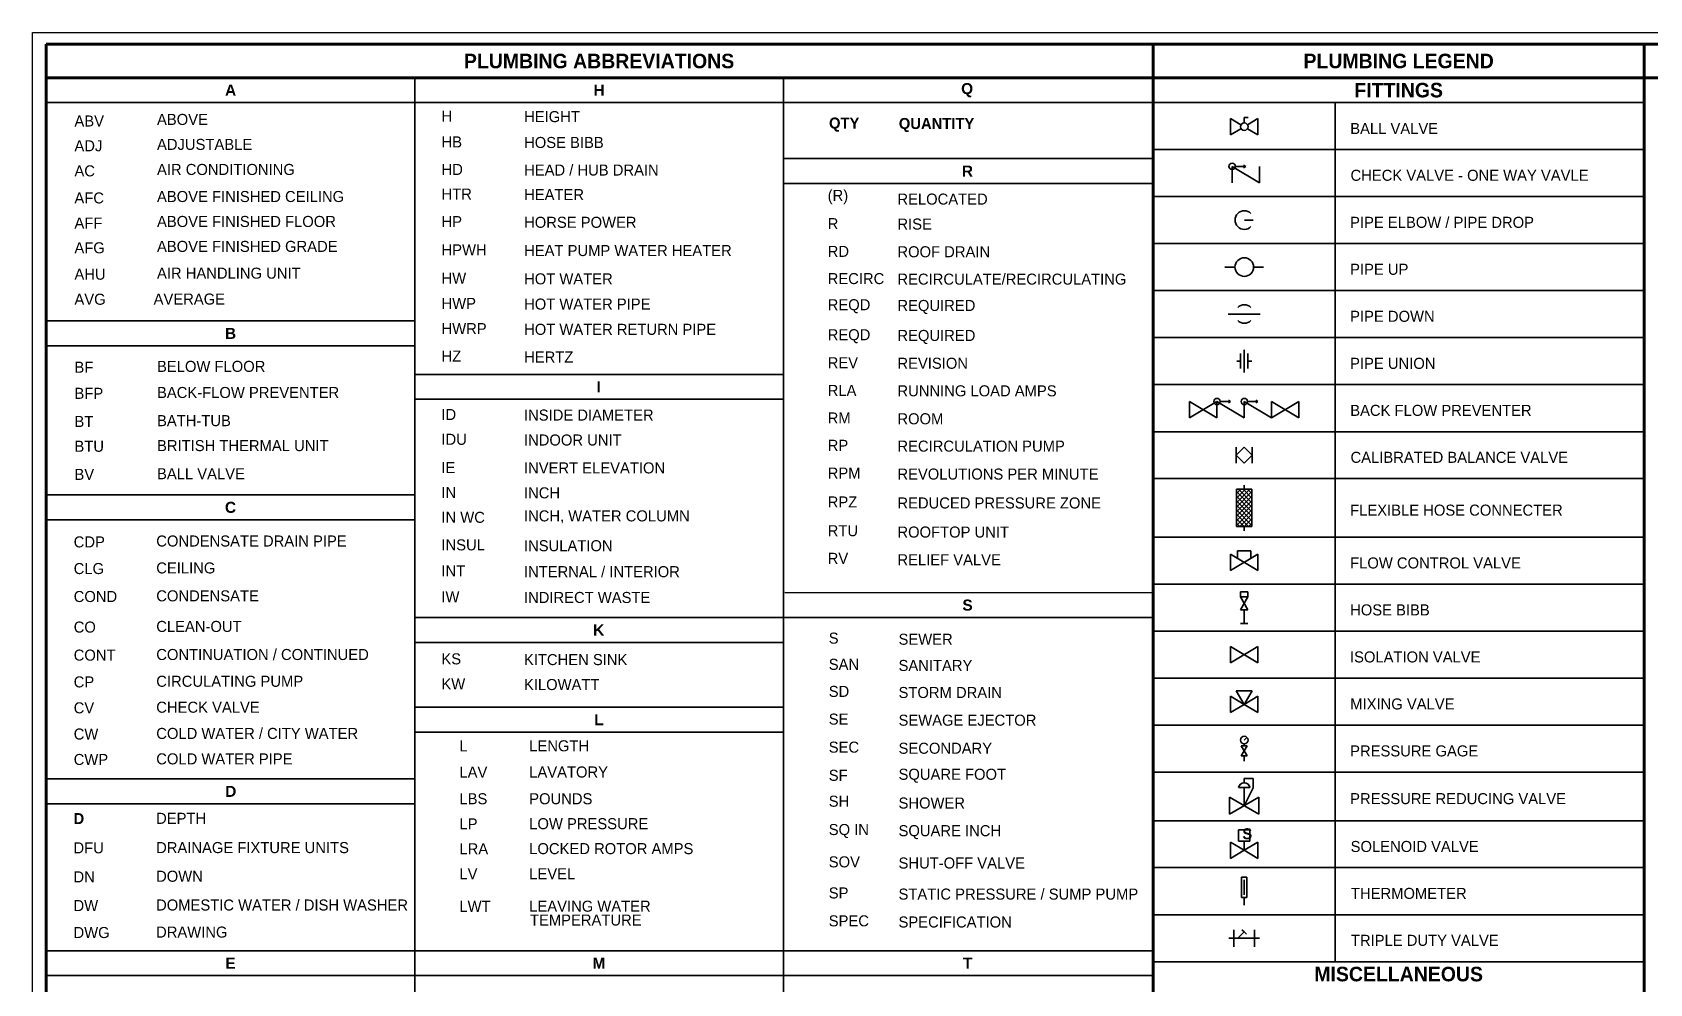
# Model space of a CAD drawing. Header units: inches. Extents: x 2025 to 34930, y -6955 to 4650.
# Drawn here: x 5035 to 5813, y -1054 to -597 of the extents above; entities that cross this region are included whole.
import ezdxf

# ---------------------------------------------------------------- set-up
doc = ezdxf.new("R2010")
doc.units = ezdxf.units.IN
doc.header["$MEASUREMENT"] = 0
doc.layers.get('DEFPOINTS').update_dxf_attribs({"color": 104})
doc.layers.add('PDF-TEXT', color=7, linetype='Continuous', lineweight=35)
doc.styles.add('Century Gothic', font='GOTHIC.TTF', dxfattribs={"height": 5.3125})
doc.styles.add('Century Gothic_B', font='GOTHICB.TTF', dxfattribs={"height": 6.659722})

msp = doc.modelspace()

# ---------------------------------------------------------------- linework, layer by layer
at = {"layer": 'DEFPOINTS'}
msp.add_lwpolyline([(5035.23, -596.74), (6503.81, -596.74), (6503.81, -1677.81), (5035.23, -1677.81)], close=True, dxfattribs=at)
at = {"layer": 'PDF-TEXT', "color": 42, "lineweight": 100}
for p, q in [((5041.91, -602.5), (5041.91, -1670.61)), ((5041.91, -602.5), (6496.31, -602.5)), ((5574.36, -1670.61), (5574.36, -602.5)), ((5810.43, -1402.16), (5810.43, -602.5)), ((5041.91, -618.59), (6496.31, -618.59))]:
    msp.add_line(p, q, dxfattribs=at)
at = {"layer": 'PDF-TEXT'}
for p, q in [((5219.18, -618.53), (5219.18, -1541.08)), ((5396.45, -618.58), (5396.45, -1541.08)), ((5041.91, -630.51), (5219.18, -630.51)), ((5219.06, -630.55), (5396.45, -630.55)), ((5396.33, -630.55), (5574.36, -630.55)), ((5574.36, -630.55), (5810.43, -630.55)), ((5618.13, -640.33), (5618.13, -637.64)), ((5618.13, -637.64), (5620, -637.64)), ((5661.85, -630.55), (5661.85, -1043.85)), ((5616.55, -641.24), (5611.56, -638.22)), ((5611.56, -638.22), (5611.56, -646.08)), ((5611.56, -646.08), (5616.55, -643.11)), ((5619.66, -641.24), (5624.65, -638.22)), ((5624.65, -646.08), (5619.66, -643.11)), ((5624.65, -638.22), (5624.65, -646.08)), ((5574.36, -653.17), (5810.43, -653.17)), ((5396.57, -657.5), (5574.36, -657.5)), ((5618.85, -661.28), (5617.79, -660.7)), ((5625.42, -669.14), (5612.28, -661.28)), ((5612.28, -661.28), (5612.28, -669.14)), ((5613.77, -661.28), (5618.85, -661.28)), ((5617.79, -661.9), (5618.85, -661.28)), ((5625.42, -661.28), (5625.42, -669.14)), ((5396.39, -669.46), (5574.36, -669.46)), ((5574.36, -675.75), (5810.43, -675.75)), ((5618.18, -687.07), (5622.49, -687.07)), ((5574.36, -698.38), (5810.43, -698.38)), ((5613.62, -709.7), (5608.83, -709.7)), ((5622.59, -709.7), (5627.38, -709.7)), ((5574.36, -721.01), (5810.43, -721.01)), ((5219.19, -735.6), (5041.92, -735.58)), ((5610.46, -732.28), (5625.75, -732.28)), ((5574.36, -743.59), (5810.43, -743.59)), ((5041.92, -747.56), (5219.19, -747.56)), ((5616.31, -751.31), (5616.31, -758.5)), ((5618.13, -749.54), (5618.13, -760.32)), ((5619.9, -751.31), (5619.9, -758.5)), ((5396.28, -761.33), (5219.18, -761.3)), ((5616.31, -754.91), (5614.49, -754.91)), ((5619.9, -754.91), (5621.73, -754.91)), ((5574.36, -766.22), (5810.43, -766.22)), ((5219.18, -773.29), (5396.27, -773.29)), ((5591.86, -774.37), (5591.86, -782.18)), ((5591.86, -782.18), (5604.99, -774.37)), ((5604.99, -782.18), (5591.86, -774.37)), ((5618.13, -782.18), (5604.99, -774.37)), ((5604.99, -774.37), (5604.99, -782.18)), ((5606.48, -774.37), (5611.51, -774.37)), ((5611.51, -774.37), (5610.51, -773.75)), ((5610.51, -774.95), (5611.51, -774.37)), ((5618.13, -774.37), (5618.13, -782.18)), ((5631.22, -782.18), (5618.13, -774.37)), ((5619.62, -774.37), (5624.65, -774.37)), ((5624.65, -774.37), (5623.64, -773.75)), ((5623.64, -774.95), (5624.65, -774.37)), ((5631.22, -774.37), (5631.22, -782.18)), ((5631.22, -782.18), (5644.35, -774.37)), ((5644.35, -782.18), (5631.22, -774.37)), ((5644.35, -774.37), (5644.35, -782.18)), ((5574.36, -788.85), (5810.43, -788.85)), ((5614.2, -796.23), (5614.2, -804.05)), ((5614.2, -800.11), (5618.13, -796.23)), ((5618.13, -804.05), (5614.2, -800.11)), ((5618.13, -796.23), (5622.01, -800.11)), ((5622.01, -800.11), (5618.13, -804.05)), ((5622.01, -796.23), (5622.01, -804.05)), ((5574.36, -811.43), (5810.43, -811.43)), ((5614.44, -816.51), (5621.77, -816.51)), ((5614.44, -834.54), (5614.44, -816.51)), ((5620.81, -816.51), (5614.44, -823.03)), ((5618.66, -816.51), (5614.44, -820.83)), ((5616.55, -816.51), (5614.44, -818.67)), ((5615.4, -816.51), (5621.77, -823.03)), ((5617.55, -816.51), (5621.77, -820.83)), ((5618.13, -816.51), (5618.13, -814.55)), ((5619.66, -816.51), (5621.77, -818.67)), ((5621.77, -816.51), (5621.77, -834.54)), ((5219.18, -819.3), (5041.9, -819.28)), ((5614.44, -817.71), (5621.77, -825.19)), ((5621.77, -817.71), (5614.44, -825.19)), ((5614.44, -819.87), (5621.77, -827.39)), ((5621.77, -819.87), (5614.44, -827.39)), ((5614.44, -822.07), (5621.77, -829.55)), ((5621.77, -822.07), (5614.44, -829.55)), ((5614.44, -824.23), (5621.77, -831.76)), ((5621.77, -824.23), (5614.44, -831.76)), ((5041.91, -831.26), (5219.18, -831.26)), ((5614.44, -826.43), (5621.77, -833.91)), ((5621.77, -826.43), (5614.44, -833.91)), ((5614.44, -828.59), (5620.24, -834.54)), ((5614.44, -830.8), (5618.13, -834.54)), ((5615.97, -834.54), (5621.77, -828.59)), ((5618.13, -834.54), (5621.77, -830.8)), ((5574.36, -839.62), (5810.43, -839.62)), ((5614.44, -832.95), (5615.97, -834.54)), ((5621.77, -834.54), (5614.44, -834.54)), ((5618.13, -834.54), (5618.13, -836.5)), ((5620.24, -834.54), (5621.77, -832.95)), ((5611.56, -847.82), (5611.56, -855.63)), ((5611.56, -855.63), (5624.65, -847.82)), ((5624.65, -855.63), (5611.56, -847.82)), ((5614.87, -849.78), (5614.87, -846.19)), ((5614.87, -846.19), (5621.34, -846.19)), ((5621.34, -846.19), (5621.34, -849.78)), ((5624.65, -847.82), (5624.65, -855.63)), ((5574.36, -862.2), (5810.43, -862.2)), ((5574.36, -866.33), (5397.09, -866.3)), ((5616.31, -868.29), (5616.31, -865.94)), ((5616.31, -865.94), (5619.9, -865.94)), ((5619.9, -874.52), (5616.31, -868.29)), ((5619.9, -868.29), (5616.31, -874.52)), ((5619.9, -868.29), (5616.31, -868.29)), ((5619.9, -865.94), (5619.9, -868.29)), ((5396.27, -878.29), (5219, -878.26)), ((5396.52, -878.29), (5574.43, -878.29)), ((5619.9, -874.52), (5616.31, -874.52)), ((5618.13, -881.09), (5618.13, -874.52)), ((5574.36, -884.83), (5810.43, -884.83)), ((5616.31, -881.09), (5619.9, -881.09)), ((5219.12, -890.25), (5396.27, -890.25)), ((5611.56, -892.21), (5611.56, -900.07)), ((5611.56, -900.07), (5624.65, -892.21)), ((5624.65, -900.07), (5611.56, -892.21)), ((5624.65, -892.21), (5624.65, -900.07)), ((5574.36, -907.46), (5810.43, -907.46)), ((5618.13, -920.06), (5611.56, -916.13)), ((5611.56, -916.13), (5611.56, -924)), ((5618.13, -920.06), (5614.2, -913.5)), ((5614.2, -913.5), (5622.01, -913.5)), ((5622.01, -913.5), (5618.13, -920.06)), ((5618.13, -920.06), (5624.65, -916.13)), ((5624.65, -916.13), (5624.65, -924)), ((5219, -921.45), (5396.41, -921.44)), ((5611.56, -924), (5618.13, -920.06)), ((5624.65, -924), (5618.13, -920.06)), ((5219.24, -933.41), (5396.39, -933.41)), ((5574.36, -930.04), (5810.43, -930.04)), ((5616.69, -944.8), (5619.52, -939.96)), ((5619.52, -939.96), (5616.69, -939.96)), ((5616.69, -939.96), (5619.52, -944.8)), ((5618.13, -937.23), (5619.23, -936.12)), ((5618.13, -939.96), (5618.13, -939)), ((5619.52, -944.8), (5616.69, -944.8)), ((5618.13, -944.8), (5618.13, -947.3)), ((5219.29, -955.91), (5041.91, -955.88)), ((5574.36, -952.66), (5810.43, -952.66)), ((5618.13, -957.89), (5618.13, -955.78)), ((5618.13, -955.78), (5622.49, -955.78)), ((5622.49, -955.78), (5622.49, -960.24)), ((5620.86, -960.1), (5615.35, -960.1)), ((5618.13, -968.82), (5618.13, -960.1)), ((5622.49, -960.24), (5618.13, -968.82)), ((5041.91, -967.87), (5219.29, -967.87)), ((5625.18, -972.9), (5611.03, -964.75)), ((5611.03, -964.75), (5611.03, -972.9)), ((5611.03, -972.9), (5625.18, -964.75)), ((5625.18, -964.75), (5625.18, -972.9)), ((5574.36, -976.01), (5810.43, -976.01)), ((5618.13, -990.25), (5611.56, -986.32)), ((5611.56, -986.32), (5611.56, -994.13)), ((5615.4, -980.47), (5620.81, -980.47)), ((5615.4, -985.84), (5615.4, -980.47)), ((5620.81, -985.84), (5615.4, -985.84)), ((5618.13, -990.25), (5618.13, -985.84)), ((5618.13, -990.25), (5624.65, -986.32)), ((5620.81, -980.47), (5620.81, -985.84)), ((5624.65, -986.32), (5624.65, -994.13)), ((5611.56, -994.13), (5618.13, -990.25)), ((5624.65, -994.13), (5618.13, -990.25)), ((5574.36, -998.59), (5810.43, -998.59)), ((5619.42, -1003.24), (5616.79, -1003.24)), ((5616.79, -1003.24), (5616.79, -1012.98)), ((5619.42, -1012.98), (5619.42, -1003.24)), ((5618.13, -1011.63), (5618.13, -1004.49)), ((5616.79, -1012.98), (5619.42, -1012.98)), ((5618.13, -1012.98), (5618.13, -1016.57)), ((5574.36, -1021.22), (5810.43, -1021.22)), ((5610.7, -1032.54), (5625.51, -1032.54)), ((5613.1, -1028.46), (5613.1, -1036.61)), ((5615.11, -1032.54), (5618.08, -1029.51)), ((5618.08, -1029.51), (5617.03, -1028.46)), ((5619.14, -1030.62), (5618.08, -1029.51)), ((5623.12, -1028.46), (5623.12, -1036.61)), ((5219.29, -1038.56), (5041.91, -1038.53)), ((5574.29, -1038.59), (5219, -1038.53)), ((5574.36, -1043.85), (5810.43, -1043.85)), ((5041.91, -1050.52), (5396.45, -1050.52)), ((5396.52, -1050.55), (5574.29, -1050.55))]:
    msp.add_line(p, q, dxfattribs=at)
for centre, radius in [((5618.15, -642.12), 1.8), ((5612.3, -661.25), 1.51), ((5618.15, -709.67), 4.48), ((5605.02, -774.35), 1.51), ((5618.15, -774.35), 1.51), ((5618.15, -937.2), 1.8)]:
    msp.add_circle(centre, radius, dxfattribs=at)
for centre, radius, start, end in [((5618.2, -687.04), 4.48, 45.00034, 314.99966), ((5618.15, -732.25), 4.48, 45.00034, 134.99966), ((5618.15, -732.25), 4.48, 225.00034, 314.99966), ((5618.15, -960.71), 2.86, 12.70533, 167.67957)]:
    msp.add_arc(centre, radius, start, end, dxfattribs=at)

# ---------------------------------------------------------------- texts
at = {"layer": 'PDF-TEXT', "color": 42, "char_height": 7, "attachment_point": 5, "style": 'Century Gothic_B'}
for s, insert, width in [('PLUMBING ABBREVIATIONS', (5307.81, -610.58), 531.8159), ('PLUMBING LEGEND', (5692.39, -610.55), 236.0696)]:
    msp.add_mtext(s, dxfattribs=dict(at, insert=insert, width=width))
at = {"layer": 'PDF-TEXT'}
for s, insert, char_height, width, attachment_point, style in [('{\\fArial|b1|i0|c0|p34;A}', (5130.6, -624.55), 5.3125, 177.3908, 5, 'Century Gothic_B'), ('{\\fArial|b1|i0|c0|p34;H}', (5307.82, -624.57), 5.3125, 177.2703, 5, 'Century Gothic_B'), ('{\\fArial|b1|i0|c0|p34;Q}', (5484.84, -624.57), 5.3125, 177.2703, 5, 'Century Gothic_B'), ('FITTINGS', (5692.39, -624.58), 7, 236.0696, 5, 'Century Gothic_B'), ('{\\fArial|b1|i0|c0|p34;R}', (5484.99, -663.48), 5.3125, 177.0887, 5, 'Century Gothic_B'), ('AFG', (5055.48, -703.13), 5.312, 2.2354, 7, 'Century Gothic'), ('RECIRCULATE/RECIRCULATING', (5451.31, -718.2), 5.3125, 0.1832, 7, 'Century Gothic'), ('{\\fArial|b1|i0|c0|p34;B}', (5130.55, -741.58), 5.3125, 177.2703, 5, 'Century Gothic_B'), ('{\\fArial|b1|i0|c0|p34;I}', (5307.63, -767.31), 5.3125, 177.2597, 5, 'Century Gothic_B'), ('{\\fArial|b1|i0|c0|p34;C}', (5130.54, -825.28), 5.3125, 177.2712, 5, 'Century Gothic_B'), ('CONDENSATE DRAIN PIPE', (5094.84, -844.18), 5.3125, 99.9895, 7, 'Century Gothic'), ('{\\fArial|b1|i0|c0|p34;S}', (5485.04, -872.31), 5.3125, 177.2703, 5, 'Century Gothic_B'), ('{\\fArial|b1|i0|c0|p34;K}', (5307.63, -884.27), 5.3125, 177.2513, 5, 'Century Gothic_B'), ('SANITARY', (5451.85, -904.04), 5.312, 74.58, 7, 'Century Gothic'), ('STORM DRAIN', (5451.85, -917.05), 5.3125, 74.58, 7, 'Century Gothic'), ('{\\fArial|b1|i0|c0|p34;L}', (5307.75, -927.43), 5.3125, 177.2703, 5, 'Century Gothic_B'), ('SE', (5418.28, -929.85), 5.312, 1.2707, 7, 'Century Gothic'), ('SEWAGE EJECTOR', (5451.85, -930.38), 5.3125, 74.58, 7, 'Century Gothic'), ('CW', (5055.12, -937.04), 5.312, 3.3433, 7, 'Century Gothic'), ('SEC', (5418.28, -943.35), 5.312, 1.2707, 7, 'Century Gothic'), ('SECONDARY', (5451.85, -943.88), 5.312, 74.58, 7, 'Century Gothic'), ('CWP', (5055.12, -949.28), 5.312, 3.3433, 7, 'Century Gothic'), ('{\\fArial|b1|i0|c0|p34;D}', (5130.66, -961.89), 5.3125, 177.2703, 5, 'Century Gothic_B'), ('D', (5055.04, -977.64), 5.31, 2.9162, 7, 'Century Gothic_B'), ('DFU', (5055.04, -991.79), 5.312, 2.9162, 7, 'Century Gothic'), ('LRA', (5240.65, -992.17), 5.312, 3.9999, 7, 'Century Gothic'), ('LV', (5240.65, -1004.17), 5.312, 3.9999, 7, 'Century Gothic'), ('{\\fArial|b1|i0|c0|p34;E}', (5130.58, -1044.54), 5.3125, 177.1139, 5, 'Century Gothic_B'), ('{\\fArial|b1|i0|c0|p34;M}', (5307.75, -1044.54), 5.3125, 177.2703, 5, 'Century Gothic_B'), ('{\\fArial|b1|i0|c0|p34;T}', (5485.1, -1044.57), 5.3125, 177.1523, 5, 'Century Gothic_B'), ('MISCELLANEOUS ', (5692.39, -1049.83), 7, 236.0696, 5, 'Century Gothic_B')]:
    msp.add_mtext(s, dxfattribs=dict(at, insert=insert, char_height=char_height, width=width, attachment_point=attachment_point, style=style))
at = {"layer": 'PDF-TEXT', "attachment_point": 7}
for s, insert, char_height, style in [('ABV', (5055.48, -642.05), 5.312, 'Century Gothic'), ('ABOVE', (5095.19, -641.37), 5.312, 'Century Gothic'), ('H', (5232.05, -639.66), 5.31, 'Century Gothic'), ('HEIGHT', (5271.76, -640.01), 5.312, 'Century Gothic'), ('QTY', (5418.41, -644.57), 5.312, 'Century Gothic_B'), ('QUANTITY', (5451.99, -644.77), 5.312, 'Century Gothic_B'), ('BALL VALVE', (5669.11, -645.66), 5.312, 'Century Gothic'), ('ADJ', (5055.48, -654.05), 5.312, 'Century Gothic'), ('ADJUSTABLE', (5095.19, -653.37), 5.312, 'Century Gothic'), ('HB', (5232.05, -652.1), 5.312, 'Century Gothic'), ('HOSE BIBB', (5271.76, -652.45), 5.312, 'Century Gothic'), ('AC', (5055.48, -666.11), 5.312, 'Century Gothic'), ('AIR CONDITIONING', (5095.19, -665.43), 5.3125, 'Century Gothic'), ('HD', (5232.05, -665.36), 5.312, 'Century Gothic'), ('HEAD / HUB DRAIN', (5271.76, -665.71), 5.3125, 'Century Gothic'), ('CHECK VALVE - ONE WAY VAVLE', (5669.25, -668.24), 5.3125, 'Century Gothic'), ('AFC', (5055.48, -679.13), 5.312, 'Century Gothic'), ('ABOVE FINISHED CEILING', (5095.19, -678.45), 5.3125, 'Century Gothic'), ('HTR', (5232.05, -677.2), 5.312, 'Century Gothic'), ('HEATER', (5271.76, -677.44), 5.312, 'Century Gothic'), ('(R)', (5417.77, -679.42), 5.312, 'Century Gothic'), ('RELOCATED', (5451.31, -679.69), 5.312, 'Century Gothic'), ('AFF', (5055.48, -691.13), 5.312, 'Century Gothic'), ('ABOVE FINISHED FLOOR', (5095.19, -690.45), 5.3125, 'Century Gothic'), ('HP', (5232.05, -690.45), 5.312, 'Century Gothic'), ('HORSE POWER', (5271.76, -690.86), 5.3125, 'Century Gothic'), ('R', (5417.77, -691.42), 5.31, 'Century Gothic'), ('RISE', (5451.31, -691.69), 5.312, 'Century Gothic'), ('PIPE ELBOW / PIPE DROP', (5669.06, -690.87), 5.3125, 'Century Gothic'), ('ABOVE FINISHED GRADE', (5095.19, -702.45), 5.3125, 'Century Gothic'), ('HPWH', (5232.05, -704.03), 5.312, 'Century Gothic'), ('HEAT PUMP WATER HEATER', (5271.76, -704.44), 5.3125, 'Century Gothic'), ('RD', (5417.77, -704.76), 5.312, 'Century Gothic'), ('ROOF DRAIN', (5451.31, -705.03), 5.312, 'Century Gothic'), ('AHU', (5055.48, -715.82), 5.312, 'Century Gothic'), ('AIR HANDLING UNIT', (5095.19, -715.32), 5.3125, 'Century Gothic'), ('HW', (5232.05, -717.65), 5.312, 'Century Gothic'), ('HOT WATER', (5271.76, -718.06), 5.312, 'Century Gothic'), ('RECIRC', (5417.77, -717.94), 5.312, 'Century Gothic'), ('PIPE UP', (5669.06, -713.45), 5.312, 'Century Gothic'), ('AVG', (5055.48, -727.87), 5.312, 'Century Gothic'), ('AVERAGE', (5093.56, -727.78), 5.312, 'Century Gothic'), ('HWP', (5232.05, -729.79), 5.312, 'Century Gothic'), ('HOT WATER PIPE', (5271.76, -730.2), 5.3125, 'Century Gothic'), ('REQD', (5417.77, -731.9), 5.312, 'Century Gothic'), ('REQUIRED', (5451.31, -732.25), 5.312, 'Century Gothic'), ('PIPE DOWN', (5669.06, -736.08), 5.312, 'Century Gothic'), ('HWRP', (5232.05, -741.92), 5.312, 'Century Gothic'), ('HOT WATER RETURN PIPE', (5271.76, -742.34), 5.3125, 'Century Gothic'), ('REQD', (5417.77, -746.33), 5.312, 'Century Gothic'), ('REQUIRED', (5451.31, -746.68), 5.312, 'Century Gothic'), ('HZ', (5232.05, -755.16), 5.312, 'Century Gothic'), ('HERTZ', (5271.76, -755.58), 5.312, 'Century Gothic'), ('REV', (5417.77, -758.33), 5.312, 'Century Gothic'), ('REVISION', (5451.31, -758.68), 5.312, 'Century Gothic'), ('PIPE UNION', (5669.06, -758.71), 5.312, 'Century Gothic'), ('BF', (5055.49, -760.5), 5.312, 'Century Gothic'), ('BELOW FLOOR', (5095.2, -760.17), 5.3125, 'Century Gothic'), ('BFP', (5055.49, -773.06), 5.312, 'Century Gothic'), ('BACK-FLOW PREVENTER', (5095.2, -772.73), 5.3125, 'Century Gothic'), ('RLA', (5417.77, -771.66), 5.312, 'Century Gothic'), ('RUNNING LOAD AMPS', (5451.31, -771.93), 5.3125, 'Century Gothic'), ('BACK FLOW PREVENTER', (5669.11, -781.34), 5.3125, 'Century Gothic'), ('BT', (5055.49, -786.6), 5.312, 'Century Gothic'), ('BATH-TUB', (5095.2, -786.28), 5.312, 'Century Gothic'), ('ID', (5231.98, -783.24), 5.312, 'Century Gothic'), ('INSIDE DIAMETER', (5271.69, -783.59), 5.3125, 'Century Gothic'), ('RM', (5417.77, -784.91), 5.312, 'Century Gothic'), ('ROOM', (5451.31, -785.38), 5.312, 'Century Gothic'), ('BTU', (5055.49, -798.6), 5.312, 'Century Gothic'), ('BRITISH THERMAL UNIT', (5095.2, -798.28), 5.3125, 'Century Gothic'), ('IDU', (5231.98, -795.24), 5.312, 'Century Gothic'), ('INDOOR UNIT', (5271.69, -795.59), 5.3125, 'Century Gothic'), ('RP', (5417.77, -798.07), 5.312, 'Century Gothic'), ('RECIRCULATION PUMP', (5451.31, -798.54), 5.3125, 'Century Gothic'), ('CALIBRATED BALANCE VALVE', (5669.25, -803.92), 5.3125, 'Century Gothic'), ('BV', (5055.49, -812.06), 5.312, 'Century Gothic'), ('BALL VALVE', (5095.2, -811.73), 5.312, 'Century Gothic'), ('IE', (5231.98, -808.78), 5.312, 'Century Gothic'), ('INVERT ELEVATION', (5271.69, -809.01), 5.3125, 'Century Gothic'), ('RPM', (5417.77, -811.41), 5.312, 'Century Gothic'), ('REVOLUTIONS PER MINUTE', (5451.31, -811.97), 5.3125, 'Century Gothic'), ('IN', (5231.98, -820.78), 5.312, 'Century Gothic'), ('INCH', (5271.69, -821.01), 5.312, 'Century Gothic'), ('RPZ', (5417.77, -825.32), 5.312, 'Century Gothic'), ('REDUCED PRESSURE ZONE', (5451.31, -825.88), 5.3125, 'Century Gothic'), ('FLEXIBLE HOSE CONNECTER', (5669.06, -829.33), 5.3125, 'Century Gothic'), ('IN WC', (5231.98, -832.78), 5.312, 'Century Gothic'), ('INCH, WATER COLUMN', (5271.69, -833.01), 5.3125, 'Century Gothic'), ('CDP', (5055.12, -844.62), 5.312, 'Century Gothic'), ('RTU', (5417.77, -839.22), 5.312, 'Century Gothic'), ('ROOFTOP UNIT', (5451.31, -839.87), 5.3125, 'Century Gothic'), ('INSUL', (5231.98, -846.03), 5.312, 'Century Gothic'), ('INSULATION', (5271.69, -846.44), 5.312, 'Century Gothic'), ('RV', (5417.77, -852.45), 5.312, 'Century Gothic'), ('RELIEF VALVE', (5451.31, -853.1), 5.3125, 'Century Gothic'), ('CLG', (5055.12, -857.43), 5.312, 'Century Gothic'), ('CEILING', (5094.84, -857.13), 5.312, 'Century Gothic'), ('INT', (5231.98, -858.51), 5.312, 'Century Gothic'), ('INTERNAL / INTERIOR', (5271.69, -858.93), 5.3125, 'Century Gothic'), ('FLOW CONTROL VALVE', (5669.06, -854.74), 5.3125, 'Century Gothic'), ('COND', (5055.12, -870.88), 5.312, 'Century Gothic'), ('CONDENSATE', (5094.84, -870.56), 5.312, 'Century Gothic'), ('IW', (5231.98, -870.93), 5.312, 'Century Gothic'), ('INDIRECT WASTE', (5271.69, -871.34), 5.3125, 'Century Gothic'), ('HOSE BIBB', (5669.06, -877.32), 5.312, 'Century Gothic'), ('CO', (5055.12, -885.58), 5.312, 'Century Gothic'), ('CLEAN-OUT', (5094.84, -885.28), 5.312, 'Century Gothic'), ('S', (5418.28, -890.9), 5.31, 'Century Gothic'), ('SEWER', (5451.85, -891.43), 5.312, 'Century Gothic'), ('CONT', (5055.12, -899.08), 5.312, 'Century Gothic'), ('CONTINUATION / CONTINUED', (5094.84, -898.78), 5.3125, 'Century Gothic'), ('ISOLATION VALVE', (5668.97, -899.95), 5.3125, 'Century Gothic'), ('KS', (5231.98, -900.87), 5.312, 'Century Gothic'), ('KITCHEN SINK', (5271.69, -901.23), 5.3125, 'Century Gothic'), ('SAN', (5418.28, -903.51), 5.312, 'Century Gothic'), ('CP', (5055.12, -911.96), 5.312, 'Century Gothic'), ('CIRCULATING PUMP', (5094.84, -911.66), 5.3125, 'Century Gothic'), ('KW', (5231.98, -912.87), 5.312, 'Century Gothic'), ('KILOWATT', (5271.69, -913.23), 5.312, 'Century Gothic'), ('SD', (5418.28, -916.52), 5.312, 'Century Gothic'), ('MIXING VALVE', (5669.11, -922.57), 5.3125, 'Century Gothic'), ('CV', (5055.12, -924.44), 5.312, 'Century Gothic'), ('CHECK VALVE', (5094.84, -924.14), 5.3125, 'Century Gothic'), ('COLD WATER / CITY WATER', (5094.84, -936.75), 5.3125, 'Century Gothic'), ('L', (5240.65, -942.71), 5.31, 'Century Gothic'), ('LENGTH', (5274.22, -942.71), 5.312, 'Century Gothic'), ('PRESSURE GAGE', (5669.06, -945.16), 5.3125, 'Century Gothic'), ('COLD WATER PIPE', (5094.84, -948.99), 5.3125, 'Century Gothic'), ('LAV', (5240.65, -955.31), 5.312, 'Century Gothic'), ('LAVATORY', (5274.22, -955.31), 5.312, 'Century Gothic'), ('SF', (5418.28, -956.9), 5.312, 'Century Gothic'), ('SQUARE FOOT', (5451.85, -957.78), 5.3125, 'Century Gothic'), ('LBS', (5240.65, -968.17), 5.312, 'Century Gothic'), ('POUNDS', (5274.22, -968.17), 5.312, 'Century Gothic'), ('SH', (5418.28, -969.35), 5.312, 'Century Gothic'), ('PRESSURE REDUCING VALVE', (5669.06, -968.12), 5.3125, 'Century Gothic'), ('DEPTH', (5094.75, -977.52), 5.312, 'Century Gothic'), ('SHOWER', (5451.85, -970.23), 5.312, 'Century Gothic'), ('LP', (5240.65, -980.17), 5.312, 'Century Gothic'), ('LOW PRESSURE', (5274.22, -980.17), 5.3125, 'Century Gothic'), ('SQ IN', (5418.28, -984.36), 5.312, 'Century Gothic'), ('SQUARE INCH', (5451.85, -984.92), 5.3125, 'Century Gothic'), ('S', (5617.22, -985.03), 5.31, 'Century Gothic_B'), ('DRAINAGE FIXTURE UNITS', (5094.75, -991.67), 5.3125, 'Century Gothic'), ('LOCKED ROTOR AMPS', (5274.22, -992.17), 5.3125, 'Century Gothic'), ('SOLENOID VALVE', (5669.3, -991.13), 5.3125, 'Century Gothic'), ('SOV', (5418.28, -998.53), 5.312, 'Century Gothic'), ('SHUT-OFF VALVE', (5451.85, -999.09), 5.3125, 'Century Gothic'), ('DN', (5055.04, -1005.66), 5.312, 'Century Gothic'), ('DOWN', (5094.75, -1005.46), 5.312, 'Century Gothic'), ('LEVEL', (5274.22, -1004.17), 5.312, 'Century Gothic'), ('SP', (5418.28, -1013.48), 5.312, 'Century Gothic'), ('STATIC PRESSURE / SUMP PUMP', (5451.85, -1014.04), 5.3125, 'Century Gothic'), ('THERMOMETER', (5669.45, -1013.71), 5.3125, 'Century Gothic'), ('DW', (5055.04, -1019.5), 5.312, 'Century Gothic'), ('DOMESTIC WATER / DISH WASHER', (5094.75, -1019.29), 5.3125, 'Century Gothic'), ('LWT', (5240.65, -1019.86), 5.312, 'Century Gothic'), ('LEAVING WATER', (5274.22, -1019.86), 5.3125, 'Century Gothic'), ('TEMPERATURE', (5274.58, -1026.53), 5.3125, 'Century Gothic'), ('SPEC', (5418.28, -1026.91), 5.312, 'Century Gothic'), ('SPECIFICATION', (5451.85, -1027.47), 5.3125, 'Century Gothic'), ('DWG', (5055.04, -1032.53), 5.312, 'Century Gothic'), ('DRAWING', (5094.75, -1032.32), 5.312, 'Century Gothic'), ('TRIPLE DUTY VALVE', (5669.45, -1036.29), 5.3125, 'Century Gothic')]:
    msp.add_mtext(s, dxfattribs=dict(at, insert=insert, char_height=char_height, style=style))

doc.saveas('drawing.dxf')
